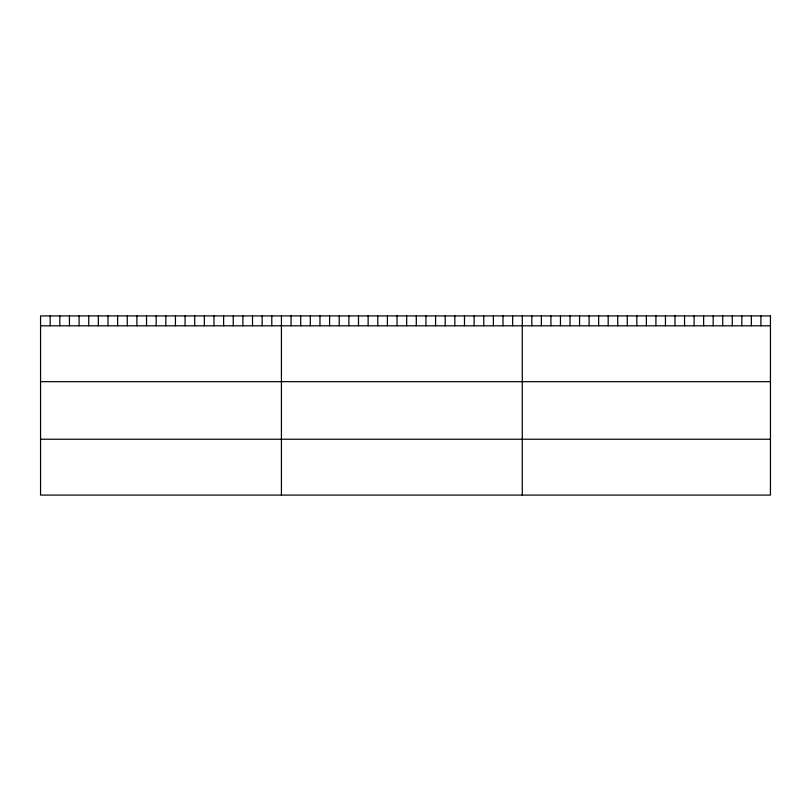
<?xml version="1.0" encoding="UTF-8"?>
<svg xmlns="http://www.w3.org/2000/svg" width="811" height="811" viewBox="0 0 811 811"><rect width="100%" height="100%" fill="white"/><g stroke="black" fill="none" stroke-linecap="round" stroke-linejoin="round"><path stroke-width="1.22" d="M40.55 325.799L770.45 325.799M40.55 381.667L770.45 381.667M40.55 439.227L770.45 439.227M760.9 315.915L760.9 325.799M751.361 315.915L751.361 325.799M741.812 315.915L741.812 325.799M732.272 315.915L732.272 325.799M722.723 315.915L722.723 325.799M713.183 315.915L713.183 325.799M703.634 315.915L703.634 325.799M694.094 315.915L694.094 325.799M684.545 315.915L684.545 325.799M675.005 315.915L675.005 325.799M665.456 315.915L665.456 325.799M655.917 315.915L655.917 325.799M646.367 315.915L646.367 325.799M636.817 315.915L636.817 325.799M627.278 315.915L627.278 325.799M617.729 315.915L617.729 325.799M608.189 315.915L608.189 325.799M598.64 315.915L598.64 325.799M589.1 315.915L589.1 325.799M579.551 315.915L579.551 325.799M570.011 315.915L570.011 325.799M560.462 315.915L560.462 325.799M550.922 315.915L550.922 325.799M541.373 315.915L541.373 325.799M531.834 315.915L531.834 325.799M522.284 315.915L522.284 495.085M512.653 315.915L512.653 325.799M503.013 315.915L503.013 325.799M493.382 315.915L493.382 325.799M483.741 315.915L483.741 325.799M474.111 315.915L474.111 325.799M464.48 315.915L464.48 325.799M454.839 315.915L454.839 325.799M445.209 315.915L445.209 325.799M435.568 315.915L435.568 325.799M425.937 315.915L425.937 325.799M416.307 315.915L416.307 325.799M406.666 315.915L406.666 325.799M397.035 315.915L397.035 325.799M387.394 315.915L387.394 325.799M377.764 315.915L377.764 325.799M368.133 315.915L368.133 325.799M358.492 315.915L358.492 325.799M348.862 315.915L348.862 325.799M339.221 315.915L339.221 325.799M329.59 315.915L329.59 325.799M319.96 315.915L319.96 325.799M310.319 315.915L310.319 325.799M300.688 315.915L300.688 325.799M291.048 315.915L291.048 325.799M281.417 315.915L281.417 495.085M271.786 315.915L271.786 325.799M262.146 315.915L262.146 325.799M252.515 315.915L252.515 325.799M242.874 315.915L242.874 325.799M233.244 315.915L233.244 325.799M223.613 315.915L223.613 325.799M213.972 315.915L213.972 325.799M204.342 315.915L204.342 325.799M194.701 315.915L194.701 325.799M185.07 315.915L185.07 325.799M175.44 315.915L175.44 325.799M165.799 315.915L165.799 325.799M156.168 315.915L156.168 325.799M146.527 315.915L146.527 325.799M136.897 315.915L136.897 325.799M127.266 315.915L127.266 325.799M117.625 315.915L117.625 325.799M107.995 315.915L107.995 325.799M98.354 315.915L98.354 325.799M88.723 315.915L88.723 325.799M79.093 315.915L79.093 325.799M69.452 315.915L69.452 325.799M59.821 315.915L59.821 325.799M50.181 315.915L50.181 325.799M770.45 315.915L40.55 315.915L40.55 495.085L770.45 495.085L770.45 315.915"/></g></svg>
